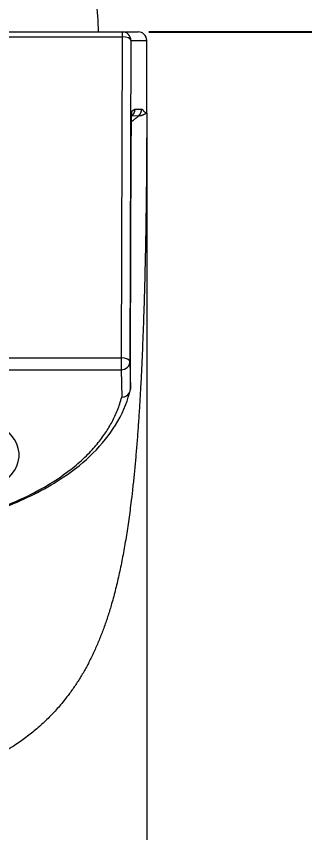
# Model space of a CAD drawing. Header units: millimetres. Extents: x 12315 to 13156, y -87 to 508.
# Drawn here: x 12634.74 to 12651.46, y 238.71 to 286.05 of the extents above; entities that cross this region are included whole.
import ezdxf

# ---------------------------------------------------------------- set-up
doc = ezdxf.new("R2010")
doc.units = ezdxf.units.MM
doc.layers.add('DIM_', color=5, linetype='Continuous', lineweight=9)
doc.styles.get("Standard").update_dxf_attribs({"font": 'arial.ttf'})
doc.dimstyles.new('사본(2) STANDARD', dxfattribs={"dimscale": 0, "dimtxt": 4, "dimasz": 4, "dimexe": 1.25, "dimexo": 0.625, "dimgap": 1.5, "dimtad": 3, "dimtih": 1, "dimtoh": 1, "dimdec": 1, "dimzin": 9, "dimdsep": 46, "dimtxsty": 'Standard', "dimcen": 2.5, "dimclrd": 5, "dimclre": 5, "dimclrt": 5, "dimadec": 0, "dimazin": 0, "dimtfac": 1, "dimtdec": 1, "dimtmove": 0, "dimatfit": 3, "dimfxl": 1.25, "dimtfill": 1, "dimtolj": 1, "dimtzin": 0, "dimarcsym": 0})

# ---------------------------------------------------------------- blocks, each defined once
blk = doc.blocks.new('*D1')
at = {"layer": 'Defpoints', "color": 0, "transparency": 16777216}
for p in [(12622.305, 317.251), (12646.802, 168.151), (12693.236, 168.151)]:
    blk.add_point(p, dxfattribs=at)
at = {"layer": 'DIM_', "color": 5, "lineweight": -2, "transparency": 16777216}
for p, q in [((12622.93, 317.251), (12694.486, 317.251)), ((12693.236, 313.251), (12693.236, 246.243)), ((12693.236, 172.151), (12693.236, 239.159)), ((12647.427, 168.151), (12694.486, 168.151))]:
    blk.add_line(p, q, dxfattribs=at)
at = {"layer": 'DIM_', "color": 5, "transparency": 16777216}
for points in [[(12692.569, 313.251), (12693.902, 313.251), (12693.236, 317.251)], [(12692.569, 172.151), (12693.902, 172.151), (12693.236, 168.151)]]:
    blk.add_solid(points, dxfattribs=at)
at = {"layer": 'DIM_', "color": 5, "transparency": 16777216, "insert": (12693.236, 242.701), "char_height": 4, "attachment_point": 5, "bg_fill": 3, "box_fill_scale": 1.1, "bg_fill_color": 256, "bg_fill_true_color": 13158600, "bg_fill_transparency": 0}
blk.add_mtext('\\A1;149.1', dxfattribs=at)
blk = doc.blocks.new('*D2')
at = {"layer": 'Defpoints', "color": 0, "transparency": 16777216}
for p in [(12641.802, 285.151), (12646.802, 168.151), (12666.395, 168.151)]:
    blk.add_point(p, dxfattribs=at)
at = {"layer": 'DIM_', "color": 5, "lineweight": -2, "transparency": 16777216}
for p, q in [((12642.427, 285.151), (12667.645, 285.151)), ((12666.395, 281.151), (12666.395, 230.159)), ((12666.395, 172.151), (12666.395, 223.143)), ((12647.427, 168.151), (12667.645, 168.151))]:
    blk.add_line(p, q, dxfattribs=at)
at = {"layer": 'DIM_', "color": 5, "transparency": 16777216}
for points in [[(12665.728, 281.151), (12667.061, 281.151), (12666.395, 285.151)], [(12665.728, 172.151), (12667.061, 172.151), (12666.395, 168.151)]]:
    blk.add_solid(points, dxfattribs=at)
at = {"layer": 'DIM_', "color": 5, "transparency": 16777216, "insert": (12666.395, 226.651), "char_height": 4, "attachment_point": 5, "bg_fill": 3, "box_fill_scale": 1.1, "bg_fill_color": 256, "bg_fill_true_color": 13158600, "bg_fill_transparency": 0}
blk.add_mtext('\\A1;117', dxfattribs=at)

msp = doc.modelspace()

# ---------------------------------------------------------------- linework, layer by layer
at = {"linetype": 'Continuous', "lineweight": 18}
for p, q in [((12603.719, 285.151), (12640.886, 285.151)), ((12640.886, 285.151), (12641.802, 285.151)), ((12641.386, 284.651), (12641.326, 266.03)), ((12642.302, 280.44), (12642.302, 284.651)), ((12642.302, 280.44), (12642.301, 280.44)), ((12642.302, 280.44), (12642.302, 175.151)), ((12641.326, 266.03), (12641.356, 264.438))]:
    msp.add_line(p, q, dxfattribs=at)
at = {"linetype": 'Continuous', "lineweight": 13}
for p, q in [((12640.886, 285.151), (12640.886, 284.862)), ((12603.719, 284.862), (12640.886, 284.862)), ((12640.886, 284.862), (12640.826, 266.241)), ((12641.386, 284.651), (12642.302, 284.651)), ((12641.451, 280.291), (12641.838, 280.29)), ((12603.778, 266.241), (12640.826, 266.241)), ((12640.826, 266.241), (12640.826, 265.56)), ((12603.778, 265.56), (12640.826, 265.56)), ((12640.826, 265.56), (12640.856, 263.968))]:
    msp.add_line(p, q, dxfattribs=at)
at = {"linetype": 'Continuous', "lineweight": 18}
for centre, radius, start, end in [((12627.902, 285.151), 11.6, 0, 8.927), ((12641.802, 284.651), 0.5, 0, 90), ((12640.856, 264.438), 0.5, 345.1286, 359.8187)]:
    msp.add_arc(centre, radius, start, end, dxfattribs=at)
for centre, major_axis, ratio, start_param, end_param in [((12640.886, 284.651), (0, -0.5), 0.999977, 1.570796, 3.141593), ((12641.518, 280.674), (-0.004, 0.5), 0.999977, 3.828704, 4.704809), ((12640.856, 264.438), (-0.483, 0.128), 0.935838, 1.814445, 3.141649)]:
    msp.add_ellipse(centre, major_axis=major_axis, ratio=ratio, start_param=start_param, end_param=end_param, dxfattribs=at)
at = {"linetype": 'Continuous', "lineweight": 13}
for centre, major_axis, ratio, start_param, end_param in [((12640.886, 284.651), (-0.5, 0.002), 0.422617, 3.149103, 4.71373), ((12640.826, 266.03), (0.5, -0.002), 0.422617, 0.00751, 1.572138), ((12640.826, 266.03), (-0.5, -0.009), 0.939673, 1.553225, 3.121693), ((12640.856, 264.438), (0.5, 0.009), 0.939673, 4.694818, 6.263284), ((12622.302, 260.616), (-12.6, 0), 0.34202, 2.629268, 3.593442)]:
    msp.add_ellipse(centre, major_axis=major_axis, ratio=ratio, start_param=start_param, end_param=end_param, dxfattribs=at)
at = {"linetype": 'Continuous', "lineweight": 18}
for points, knots in [([(12642.302, 280.44), (12642.302, 280.333), (12642.302, 280.119), (12642.302, 279.796), (12642.301, 279.474), (12642.3, 279.152), (12642.299, 278.829), (12642.298, 278.506), (12642.296, 278.182), (12642.294, 277.859), (12642.292, 277.535), (12642.29, 277.211), (12642.287, 276.886), (12642.284, 276.562), (12642.281, 276.207), (12642.277, 275.823), (12642.272, 275.411), (12642.267, 275.001), (12642.261, 274.593), (12642.255, 274.186), (12642.249, 273.782), (12642.242, 273.38), (12642.234, 272.979), (12642.227, 272.58), (12642.216, 272.07), (12642.203, 271.453), (12642.185, 270.735), (12642.166, 270.037), (12642.146, 269.357), (12642.125, 268.696), (12642.103, 268.054), (12642.08, 267.432), (12642.056, 266.828), (12642.031, 266.243), (12642.005, 265.677), (12641.979, 265.129), (12641.943, 264.455), (12641.898, 263.657), (12641.84, 262.738), (12641.777, 261.849), (12641.709, 260.987), (12641.637, 260.154), (12641.559, 259.349), (12641.476, 258.572), (12641.373, 257.702), (12641.246, 256.745), (12641.087, 255.708), (12640.911, 254.714), (12640.718, 253.763), (12640.506, 252.855), (12640.288, 252.041), (12640.066, 251.311), (12639.844, 250.656), (12639.604, 250.022), (12639.345, 249.409), (12639.067, 248.817), (12638.769, 248.246), (12638.449, 247.697), (12638.107, 247.168), (12637.787, 246.723), (12637.498, 246.354), (12637.248, 246.054), (12636.988, 245.762), (12636.718, 245.478), (12636.439, 245.202), (12636.15, 244.934), (12635.85, 244.674), (12635.541, 244.422), (12635.221, 244.178), (12634.891, 243.942), (12634.367, 243.592), (12633.623, 243.151), (12632.62, 242.654), (12631.548, 242.214), (12630.41, 241.831), (12629.577, 241.605), (12629.096, 241.49), (12628.987, 241.464), (12628.878, 241.439), (12628.768, 241.415), (12628.658, 241.391), (12628.548, 241.367), (12628.437, 241.344), (12628.325, 241.321), (12628.214, 241.299), (12628.101, 241.277), (12627.989, 241.255), (12627.876, 241.234), (12627.762, 241.214), (12627.648, 241.194), (12627.534, 241.174), (12627.42, 241.155), (12627.305, 241.136), (12627.189, 241.118), (12627.074, 241.1), (12626.958, 241.083), (12626.841, 241.066), (12626.724, 241.05), (12626.607, 241.034), (12626.489, 241.018), (12626.371, 241.003), (12626.253, 240.988), (12626.134, 240.974), (12626.015, 240.96), (12625.896, 240.947), (12625.776, 240.934), (12625.656, 240.922), (12625.536, 240.91), (12625.415, 240.898), (12625.294, 240.887), (12625.173, 240.877), (12625.051, 240.866), (12624.929, 240.857), (12624.807, 240.847), (12624.684, 240.839), (12624.561, 240.83), (12624.438, 240.822), (12624.315, 240.815), (12624.191, 240.808), (12624.067, 240.801), (12623.942, 240.795), (12623.818, 240.79), (12623.693, 240.785), (12623.568, 240.78), (12623.442, 240.776), (12623.317, 240.772), (12623.191, 240.768), (12623.064, 240.765), (12622.938, 240.763), (12622.811, 240.761), (12622.684, 240.759), (12622.557, 240.758), (12622.43, 240.757), (12622.345, 240.757), (12622.302, 240.757)], [0, 0, 0, 0, 0.005871, 0.011747, 0.017628, 0.023513, 0.029402, 0.035296, 0.041194, 0.047097, 0.053004, 0.058915, 0.064832, 0.070752, 0.076677, 0.084227, 0.091744, 0.099228, 0.106679, 0.114096, 0.121481, 0.128833, 0.136151, 0.143437, 0.150689, 0.164155, 0.177286, 0.19008, 0.20254, 0.214664, 0.226453, 0.237908, 0.249027, 0.259813, 0.270264, 0.280382, 0.290166, 0.307738, 0.324845, 0.341489, 0.357674, 0.373403, 0.388677, 0.403502, 0.417881, 0.438821, 0.459171, 0.478948, 0.498169, 0.516853, 0.535023, 0.54955, 0.563932, 0.578184, 0.59232, 0.606355, 0.620304, 0.634183, 0.648006, 0.661791, 0.670434, 0.679071, 0.687705, 0.696339, 0.704979, 0.713627, 0.722286, 0.730962, 0.739656, 0.748374, 0.757118, 0.779941, 0.802928, 0.826138, 0.84963, 0.873461, 0.875569, 0.877678, 0.87979, 0.881903, 0.884019, 0.886137, 0.888257, 0.890379, 0.892503, 0.89463, 0.896759, 0.89889, 0.901024, 0.90316, 0.905298, 0.907439, 0.909582, 0.911728, 0.913876, 0.916027, 0.918181, 0.920337, 0.922496, 0.924657, 0.926822, 0.928989, 0.931159, 0.933332, 0.935508, 0.937686, 0.939868, 0.942052, 0.94424, 0.946431, 0.948624, 0.950821, 0.953021, 0.955224, 0.957431, 0.95964, 0.961853, 0.964069, 0.966289, 0.968511, 0.970738, 0.972967, 0.9752, 0.977437, 0.979677, 0.98192, 0.984168, 0.986418, 0.988673, 0.990931, 0.993192, 0.995458, 0.997727, 1, 1, 1, 1]), ([(12632.099, 256.943), (12632.312, 257), (12633.13, 257.231), (12634.456, 257.727), (12636.066, 258.459), (12637.749, 259.456), (12639.342, 260.759), (12640.623, 262.403), (12641.142, 263.581), (12641.299, 264.209)], [0, 0, 0, 0, 0.034565, 0.135845, 0.249358, 0.375099, 0.561693, 0.77, 1, 1, 1, 1])]:
    msp.add_open_spline(points, degree=3, knots=knots, dxfattribs=at)
for points in [[(12641.356, 264.438), (12641.358, 264.879), (12641.36, 265.774), (12641.365, 267.226), (12641.369, 268.59), (12641.373, 269.8), (12641.377, 270.869), (12641.38, 271.831), (12641.382, 272.706), (12641.385, 273.5), (12641.387, 274.212), (12641.389, 274.846), (12641.391, 275.418), (12641.393, 275.958), (12641.394, 276.515), (12641.397, 277.129), (12641.4, 277.757), (12641.404, 278.314), (12641.407, 278.776), (12641.411, 279.156), (12641.414, 279.469), (12641.417, 279.723), (12641.42, 279.925), (12641.423, 280.086), (12641.426, 280.214), (12641.428, 280.317), (12641.431, 280.402), (12641.433, 280.467), (12641.436, 280.513), (12641.439, 280.538), (12641.441, 280.548), (12641.444, 280.549), (12641.447, 280.55), (12641.45, 280.551), (12641.453, 280.553), (12641.457, 280.557), (12641.46, 280.56), (12641.465, 280.563), (12641.469, 280.566), (12641.475, 280.57), (12641.48, 280.575), (12641.486, 280.58), (12641.493, 280.585), (12641.5, 280.59), (12641.507, 280.595), (12641.515, 280.601), (12641.524, 280.608), (12641.533, 280.615), (12641.544, 280.623), (12641.555, 280.631), (12641.567, 280.639), (12641.58, 280.647), (12641.594, 280.655), (12641.609, 280.663), (12641.621, 280.668), (12641.627, 280.671)], [(12641.838, 280.29), (12641.841, 280.29), (12641.849, 280.29), (12641.868, 280.291), (12641.893, 280.292), (12641.924, 280.295), (12641.959, 280.3), (12641.997, 280.309), (12642.036, 280.32), (12642.073, 280.335), (12642.109, 280.351), (12642.143, 280.367), (12642.175, 280.383), (12642.206, 280.398), (12642.237, 280.413), (12642.268, 280.427), (12642.29, 280.436), (12642.301, 280.44)], [(12642.018, 280.674), (12642.021, 280.674), (12642.027, 280.673), (12642.038, 280.667), (12642.05, 280.656), (12642.062, 280.641), (12642.076, 280.623), (12642.091, 280.602), (12642.108, 280.58), (12642.125, 280.558), (12642.145, 280.537), (12642.166, 280.517), (12642.189, 280.499), (12642.213, 280.483), (12642.24, 280.468), (12642.268, 280.454), (12642.29, 280.445), (12642.301, 280.44)]]:
    msp.add_open_spline(points, degree=3, dxfattribs=at)
at = {"linetype": 'Continuous', "lineweight": 13}
for points, knots in [([(12641.406, 279.936), (12641.435, 279.959), (12641.515, 280.025), (12641.659, 280.142), (12641.774, 280.237), (12641.838, 280.29)], [0, 0, 0, 0, 0.195144, 0.557336, 1, 1, 1, 1]), ([(12641.451, 280.291), (12641.454, 280.293), (12641.46, 280.298), (12641.468, 280.306), (12641.476, 280.314), (12641.484, 280.322), (12641.492, 280.33), (12641.5, 280.338), (12641.507, 280.347), (12641.515, 280.356), (12641.522, 280.365), (12641.529, 280.374), (12641.535, 280.383), (12641.542, 280.392), (12641.548, 280.402), (12641.554, 280.412), (12641.56, 280.421), (12641.565, 280.431), (12641.571, 280.441), (12641.576, 280.451), (12641.581, 280.463), (12641.588, 280.477), (12641.594, 280.494), (12641.6, 280.511), (12641.606, 280.529), (12641.611, 280.547), (12641.616, 280.567), (12641.619, 280.587), (12641.623, 280.607), (12641.625, 280.628), (12641.626, 280.649), (12641.626, 280.664), (12641.627, 280.671)], [0, 0, 0, 0, 0.026169, 0.052389, 0.078654, 0.104959, 0.131295, 0.157657, 0.184037, 0.210429, 0.236826, 0.263221, 0.289607, 0.315978, 0.342326, 0.368645, 0.394929, 0.421169, 0.44736, 0.473496, 0.499569, 0.539365, 0.58042, 0.622704, 0.666182, 0.710815, 0.756559, 0.803363, 0.851172, 0.899926, 0.949559, 1, 1, 1, 1]), ([(12631.734, 256.867), (12632.322, 257.033), (12633.689, 257.471), (12635.472, 258.238), (12636.935, 259.067), (12638.02, 259.848), (12638.835, 260.577), (12639.453, 261.258), (12639.927, 261.899), (12640.305, 262.531), (12640.619, 263.206), (12640.787, 263.707), (12640.856, 263.968)], [0, 0, 0, 0, 0.072464, 0.175523, 0.278583, 0.381643, 0.484702, 0.587762, 0.690821, 0.793881, 0.89694, 1, 1, 1, 1])]:
    msp.add_open_spline(points, degree=3, knots=knots, dxfattribs=at)
msp.add_open_spline([(12641.627, 280.671), (12641.69, 280.671), (12641.818, 280.672), (12641.951, 280.673), (12642.018, 280.674)], degree=3, dxfattribs=at)

# ---------------------------------------------------------------- next in the draw order: dimensions: what is measured, and where the dimension line sits
at = {"layer": 'DIM_'}
dim = msp.add_linear_dim(base=(12693.236, 168.151), p1=(12622.305, 317.251), p2=(12646.802, 168.151), angle=90, dimstyle='사본(2) STANDARD', override={"dimscale": 1, "dimtad": 0}, dxfattribs=at)
dim.commit()
dim.dimension.update_dxf_attribs({"geometry": '*D1', "text_midpoint": (12693.236, 242.701)})

# ---------------------------------------------------------------- next in the draw order: dimensions: what is measured, and where the dimension line sits
dim = msp.add_linear_dim(base=(12666.395, 168.151), p1=(12641.802, 285.151), p2=(12646.802, 168.151), angle=90, dimstyle='사본(2) STANDARD', override={"dimscale": 1, "dimtad": 0}, dxfattribs=at)
dim.commit()
dim.dimension.update_dxf_attribs({"geometry": '*D2', "text_midpoint": (12666.395, 226.651)})

doc.saveas('drawing.dxf')
